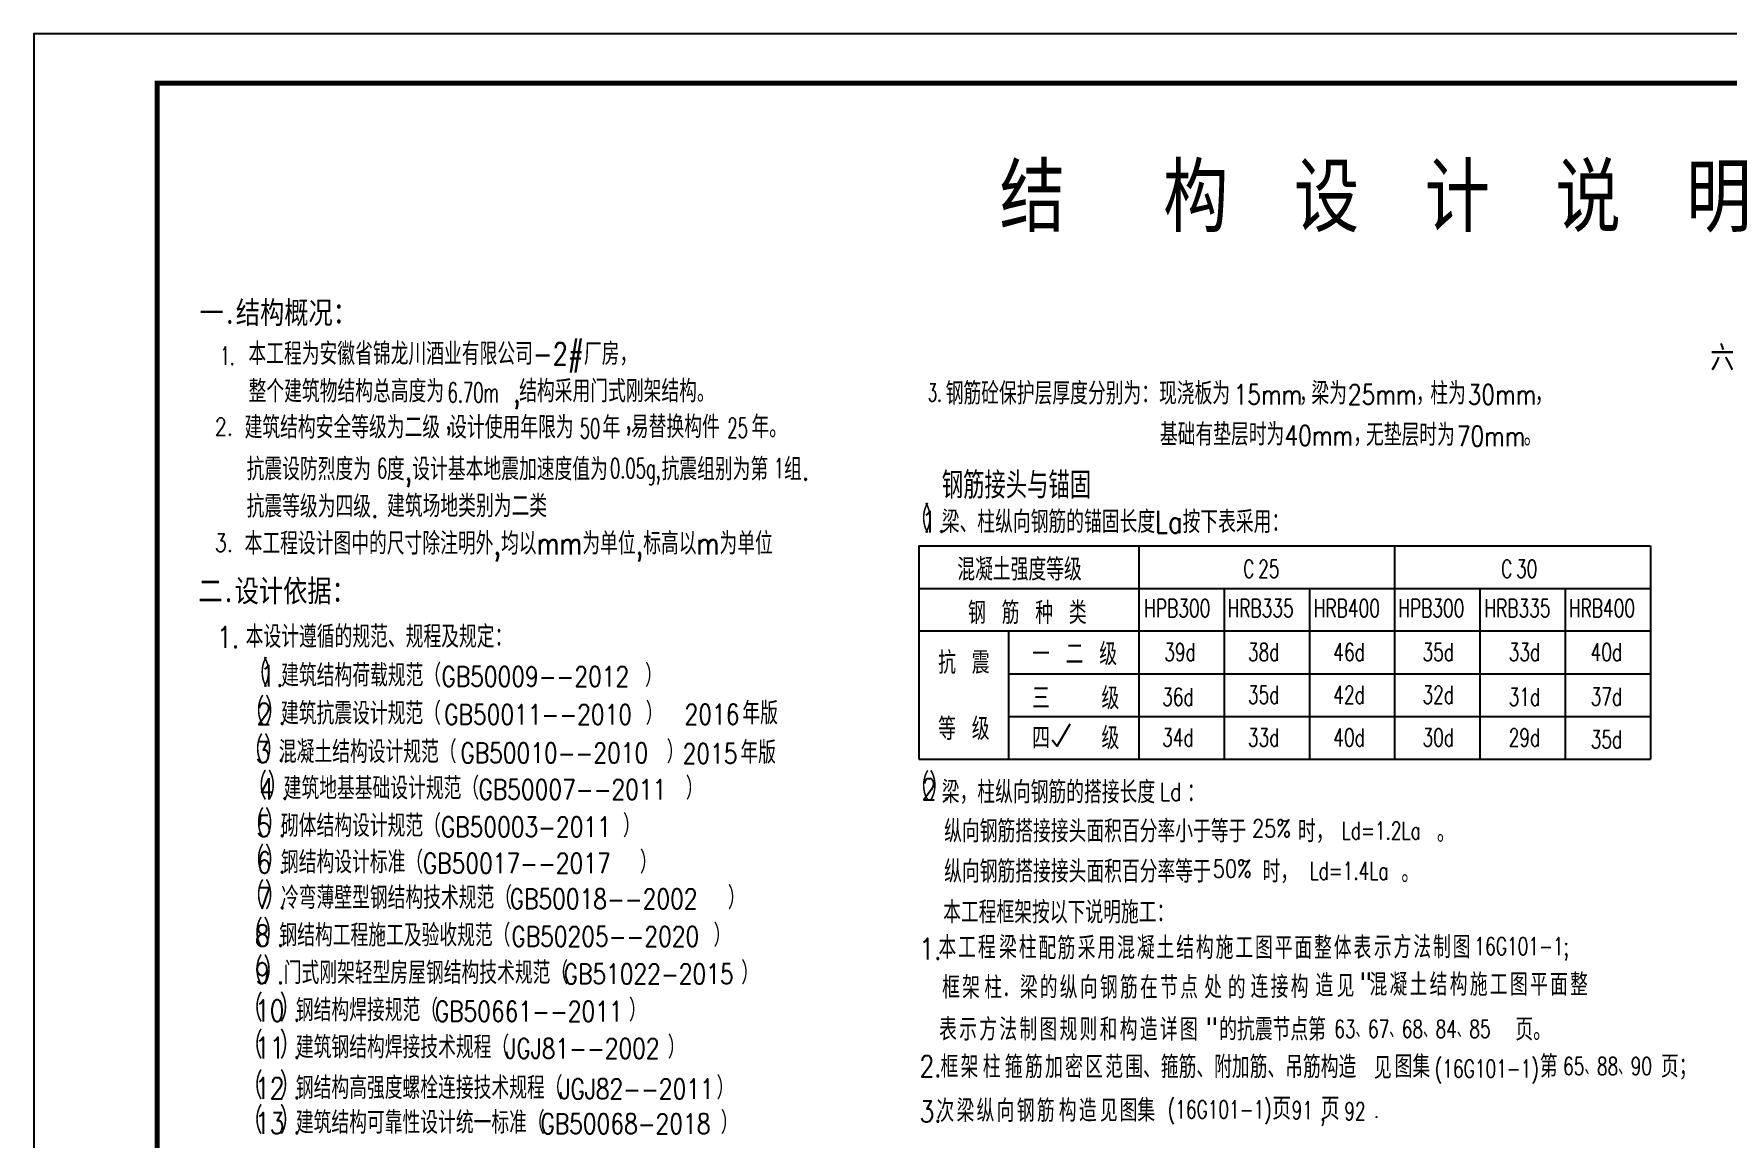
# Model space of a CAD drawing. Extents: x 31695611 to 39053694, y -59225 to 904195.
# Drawn here: x 38979394 to 39013666, y 881861 to 904195 of the extents above; entities that cross this region are included whole.
import ezdxf

# ---------------------------------------------------------------- set-up
doc = ezdxf.new("R2010")
doc.units = 0
doc.header["$LTSCALE"] = 1000
doc.header["$MEASUREMENT"] = 0
doc.layers.get('0').update_dxf_attribs({"linetype": 'CONTINUOUS'})
doc.layers.add('PUB_TITLE', color=4, linetype='CONTINUOUS')
doc.styles.add('_HZTXT', font='txt.shx', dxfattribs={"width": 0.8, "bigfont": 'hztxt.shx'})
doc.styles.add('_SIMPLEX', font='SIMPLEX', dxfattribs={"width": 0.8})
doc.styles.add('_TXT', font='SIMPLEX.shx', dxfattribs={"width": 0.6})
doc.styles.add('ASC', font='txt_____.ttf', dxfattribs={"width": 0.75})
doc.styles.add('DIM_FONT', font='SIMPLEX.shx', dxfattribs={"width": 0.8})
doc.styles.add('HZ1', font='txt.shx', dxfattribs={"width": 0.85, "bigfont": 'HZTXT.SHX'})
doc.styles.add('TXT', font='romans.shx', dxfattribs={"width": 0.7, "height": 250, "bigfont": 'hztxt.shx'})
doc.styles.add('中文', font='', dxfattribs={"width": 0.8, "height": 1000})
doc.styles.get('中文').set_extended_font_data('SimSun')

msp = doc.modelspace()

# ---------------------------------------------------------------- linework, layer by layer
for p, q in [((38997319.3, 893833.1, 0), (38997319.3, 889513.1, 0)), ((38997319.3, 893833.1, 0), (39012136.9, 893833.1, 0)), ((39001768.9, 893833.1, 0), (39001768.9, 889513.1, 0)), ((39006952.9, 893833.1, 0), (39006952.9, 889513.1, 0)), ((39012136.9, 893833.1, 0), (39012136.9, 889513.1, 0)), ((38997319.3, 892969.1, 0), (39012136.9, 892969.1, 0)), ((39003496.9, 892969.1, 0), (39003496.9, 889513.1, 0)), ((39005224.9, 892969.1, 0), (39005224.9, 889513.1, 0)), ((39008680.9, 892969.1, 0), (39008680.9, 889513.1, 0)), ((39010408.9, 892969.1, 0), (39010408.9, 889513.1, 0)), ((39012136.9, 892105.1, 0), (38997319.3, 892105.1, 0)), ((38999133.7, 892105.1, 0), (38999133.7, 889513.1, 0)), ((38999133.7, 891241.1, 0), (39012136.9, 891241.1, 0)), ((38999133.7, 890377.1, 0), (39012136.9, 890377.1, 0)), ((39000120.2, 889776.5, 0), (39000382.1, 890229.5, 0)), ((39000014.9, 889903.9, 0), (39000120.2, 889776.5, 0)), ((38997319.3, 889513.1, 0), (39012136.9, 889513.1, 0))]:
    msp.add_line(p, q)
at = {"const_width": 22.5, "elevation": 0}
msp.add_lwpolyline([(39006574.4, 882267.5, 1), (39006596.9, 882267.5, 1)], format="xyb", close=True, dxfattribs=at)
at = {"layer": 'PUB_TITLE'}
msp.add_lwpolyline([(38979394.5, 862195.5), (39053694.5, 862195.5), (39053694.5, 904195.5), (38979394.5, 904195.5)], close=True, dxfattribs=at)
at = {"layer": 'PUB_TITLE', "const_width": 100}
msp.add_lwpolyline([(38981894.5, 863195.5), (39052694.5, 863195.5), (39052694.5, 903195.5), (38981894.5, 903195.5)], close=True, dxfattribs=at)

# ---------------------------------------------------------------- texts
for s, height, style, width, p in [('结   构  设  计  说  明', 1215, '中文', 0.8, (38998953, 900316.3)), ('一.结构概况：', 450, '中文', 0.8, (38982748.3, 898329.8)), ('本工程为安徽省锦龙川酒业有限公司-2#厂房，', 450, '_HZTXT', 0.8, (38983740.6, 897492.7, 0)), ('六.钢结构部分', 450, '中文', 0.8, (39013342.9, 897424.7, 0)), ('1.', 373.56, '_SIMPLEX', 0.6, (38983170.8, 897492.7, 0)), ('整个建筑物结构总高度为    ,', 450, '_HZTXT', 0.8, (38983743, 896732.9, 0)), ('结构采用门式刚架结构。', 450, '_HZTXT', 0.8, (38989222.9, 896736.7, 0)), ('6.70m', 405, '_SIMPLEX', 0.6, (38987772.7, 896732.9, 0)), ('3.', 360, '_SIMPLEX', 0.6, (38997501.4, 896753)), ('钢筋砼保护层厚度分别为：现浇板为    ，', 450, '_HZTXT', 0.8, (38997860.5, 896691.5)), ('15mm ', 405, '_TXT', 0.8, (39003690.4, 896691.5)), ('梁为    ，', 450, '_HZTXT', 0.8, (39005267.2, 896691.5)), ('25mm ', 405, '_TXT', 0.8, (39006005.7, 896691.5)), ('柱为    ，', 450, '_HZTXT', 0.8, (39007675.4, 896691.5)), ('30mm ', 405, '_TXT', 0.8, (39008430.6, 896691.5)), ('2.               ', 360, '_TXT', 0.8, (38983057.7, 896061.6, 0)), ('建筑结构安全等级为二级', 450, '_HZTXT', 0.8, (38983662.1, 896003.3, 0)), (',', 432, '_SIMPLEX', 0.6, (38987739.5, 896199.1, 0)), ('设计使用年限为', 450, '_HZTXT', 0.8, (38987806, 896003.3, 0)), ('50', 405, '_SIMPLEX', 0.6, (38990450.2, 896003.3, 0)), ('年', 450, '_HZTXT', 0.8, (38990911.6, 896003.3, 0)), (',', 432, '_SIMPLEX', 0.6, (38991382, 896199.1, 0)), ('易替换构件  年。', 450, '_HZTXT', 0.8, (38991485.2, 896015.6, 0)), ('25', 405, '_SIMPLEX', 0.6, (38993438.7, 896015.6, 0)), ('基础有垫层时为    ，', 450, '_HZTXT', 0.8, (39002197.8, 895860.7)), ('40mm ', 405, '_TXT', 0.8, (39004720.5, 895860.7)), ('无垫层时为    。', 450, '_HZTXT', 0.8, (39006371.4, 895851.3)), ('70mm', 405, '_TXT', 0.8, (39008209.7, 895851.3)), ('抗震设防烈度为 度,设计基本地震加速度值为   抗震组别为第 组.', 450, '_HZTXT', 0.8, (38983703.3, 895157.4, 0)), ('6', 405, '_SIMPLEX', 0.6, (38986344.3, 895198.7, 0)), ('0.05g,', 405, '_SIMPLEX', 0.6, (38991062, 895198.7, 0)), ('1', 405, '_SIMPLEX', 0.6, (38994377.2, 895198.7, 0)), ('钢筋接头与锚固', 540, '_HZTXT', 0.8, (38997781.7, 894787, 0)), ('抗震等级为四级.', 450, '_HZTXT', 0.8, (38983703.3, 894401.1, 0)), ('建筑场地类别为二类', 450, '_HZTXT', 0.8, (38986547.9, 894411.2, 0)), ('（', 540, '_HZTXT', 0.8, (38997098.4, 894101.9, 0)), ('）', 540, '_HZTXT', 0.8, (38997425, 894101.9, 0)), ('1', 432, '_TXT', 0.8, (38997375.9, 894101.9, 0)), ('梁、柱纵向钢筋的锚固长度La按下表采用：', 450, '_HZTXT', 0.8, (38997781.7, 894090.1, 0)), ('本工程设计图中的尺寸除注明外,均以mm为单位,标高以m为单位', 450, '_HZTXT', 0.8, (38983662.1, 893653.9, 0)), ('3.               ', 360, '_TXT', 0.8, (38983057.7, 893712.3, 0)), ('.', 432, '_TXT', 0.8, (38997699.1, 894101.9, 0)), ('混凝土强度等级', 450, '_HZTXT', 0.8, (38998096.2, 893127.3, 0)), ('C', 360, 'TXT', 0.7, (39003886.8, 893185.1, 0)), ('25', 360, 'TXT', 0.7, (39004189.2, 893185.1, 0)), ('C', 360, 'TXT', 0.7, (39009108.2, 893185.1, 0)), ('30', 360, 'TXT', 0.7, (39009410.6, 893185.1, 0)), ('二.设计依据：', 450, '中文', 0.8, (38982724, 892696.2)), ('钢 筋 种 类', 450, '_HZTXT', 0.8, (38998312.9, 892249.1, 0)), ('HPB300', 360, 'TXT', 0.7, (39001880.3, 892388.7, 0)), ('HRB335', 360, 'TXT', 0.7, (39003569.7, 892388.7, 0)), ('HRB400', 360, 'TXT', 0.7, (39005314.3, 892388.7, 0)), ('HPB300', 360, 'TXT', 0.7, (39007025.7, 892388.7, 0)), ('HRB335', 360, 'TXT', 0.7, (39008770.3, 892388.7, 0)), ('HRB400', 360, 'TXT', 0.7, (39010481.7, 892388.7, 0)), ('1.', 432, '_TXT', 0.8, (38983106.8, 891766.8)), ('本设计遵循的规范、规程及规定：', 450, '_HZTXT', 0.8, (38983684.5, 891766.8)), ('一 二 级', 450, '_HZTXT', 0.8, (38999609.6, 891413.8, 0)), ('39d', 360, 'TXT', 0.7, (39002287.3, 891500.3, 0)), ('38d', 360, 'TXT', 0.7, (39003981.4, 891500.3, 0)), ('46d', 360, 'TXT', 0.7, (39005712.2, 891500.3, 0)), ('35d', 360, 'TXT', 0.7, (39007516.7, 891500.3, 0)), ('33d', 360, 'TXT', 0.7, (39009262.8, 891500.3, 0)), ('40d', 360, 'TXT', 0.7, (39010923.2, 891500.3, 0)), ('（', 540, '_HZTXT', 0.8, (38983703.7, 890982.8)), ('）', 540, '_HZTXT', 0.8, (38984030.3, 890982.8)), ('1', 432, '_TXT', 0.8, (38983981.2, 890982.8)), ('建筑结构荷载规范（', 450, '_HZTXT', 0.8, (38984403.3, 890982.8)), ('）', 450, '_HZTXT', 0.8, (38991770.8, 890982.8)), ('抗 震', 450, '_HZTXT', 0.8, (38997708.1, 891241.1, 0)), ('GB50009--2012', 405, '_TXT', 0.8, (38987646.8, 890982.8)), ('（', 540, '_HZTXT', 0.8, (38983630.3, 890214.1)), ('）', 540, '_HZTXT', 0.8, (38984072.1, 890214.1)), ('.', 432, '_TXT', 0.8, (38984304.4, 890982.8)), ('建筑抗震设计规范（', 450, '_HZTXT', 0.8, (38984399.1, 890214.1)), ('）', 450, '_HZTXT', 0.8, (38991783.7, 890214.1)), ('三   级', 450, '_HZTXT', 0.8, (38999609.6, 890521, 0)), ('36d', 360, 'TXT', 0.7, (39002244.1, 890593.1, 0)), ('35d', 360, 'TXT', 0.7, (39003981.4, 890636.3, 0)), ('42d', 360, 'TXT', 0.7, (39005712.2, 890636.3, 0)), ('32d', 360, 'TXT', 0.7, (39007516.7, 890636.3, 0)), ('31d', 360, 'TXT', 0.7, (39009262.8, 890593.1, 0)), ('37d', 360, 'TXT', 0.7, (39010923.2, 890598.8, 0)), ('2', 432, '_TXT', 0.8, (38983907.8, 890214.1)), ('GB50011--2010', 405, '_TXT', 0.8, (38987703.9, 890214.1)), ('2016', 405, '_TXT', 0.8, (38992572.9, 890217.9)), ('年版', 450, '_HZTXT', 0.8, (38993743.1, 890217.9)), ('等 级', 450, '_HZTXT', 0.8, (38997708.1, 889901.9, 0)), ('（', 540, '_HZTXT', 0.8, (38983611, 889435.4)), ('）', 540, '_HZTXT', 0.8, (38984052.8, 889435.4)), ('.', 432, '_TXT', 0.8, (38984346.2, 890214.1)), ('四   级', 450, '_HZTXT', 0.8, (38999609.6, 889714.6, 0)), ('34d', 360, 'TXT', 0.7, (39002244.1, 889772.3, 0)), ('33d', 360, 'TXT', 0.7, (39003981.4, 889771.6, 0)), ('40d', 360, 'TXT', 0.7, (39005712.2, 889771.6, 0)), ('30d', 360, 'TXT', 0.7, (39007516.7, 889771.6, 0)), ('29d', 360, 'TXT', 0.7, (39009262.8, 889772.3, 0)), ('35d', 360, 'TXT', 0.7, (39010923.2, 889734, 0)), ('3', 432, '_TXT', 0.8, (38983888.5, 889435.4)), ('混凝土结构设计规范（', 450, '_HZTXT', 0.8, (38984356, 889435.4)), ('GB50010--2010', 405, '_TXT', 0.8, (38988031.6, 889435.4)), ('）', 450, '_HZTXT', 0.8, (38992208.5, 889435.4)), ('2015', 405, '_TXT', 0.8, (38992533.1, 889423)), ('年版', 450, '_HZTXT', 0.8, (38993703.3, 889423)), ('.', 432, '_TXT', 0.8, (38984326.9, 889468)), ('（', 540, '_HZTXT', 0.8, (38983684.6, 888698.2)), ('4', 432, '_TXT', 0.8, (38983962.1, 888698.2)), ('）', 540, '_HZTXT', 0.8, (38984126.4, 888698.2)), ('建筑地基基础设计规范（', 450, '_HZTXT', 0.8, (38984453.5, 888698.2)), ('GB50007--2011', 405, '_TXT', 0.8, (38988397.7, 888698.2)), ('）', 450, '_HZTXT', 0.8, (38992596.1, 888698.2)), ('（', 540, '_HZTXT', 0.8, (38997098.4, 888688, 0)), ('2', 432, '_TXT', 0.8, (38997375.9, 888688, 0)), ('）', 540, '_HZTXT', 0.8, (38997525.7, 888688, 0)), ('梁，柱纵向钢筋的搭接长度  ：', 450, '_HZTXT', 0.8, (38997781.7, 888618.3, 0)), ('Ld', 360, 'DIM_FONT', 0.8, (39002195.9, 888672.7, 0)), ('.', 432, '_TXT', 0.8, (38984400.5, 888698.2)), ('.', 432, '_TXT', 0.8, (38997799.8, 888688, 0)), ('（', 540, '_HZTXT', 0.8, (38983630.3, 887938.6)), ('5', 432, '_TXT', 0.8, (38983907.8, 887938.6)), ('）', 540, '_HZTXT', 0.8, (38984072.1, 887938.6)), ('砌体结构设计规范（', 450, '_HZTXT', 0.8, (38984399.1, 887938.6)), ('GB50003-2011', 405, '_TXT', 0.8, (38987636.2, 887938.6)), ('）', 450, '_HZTXT', 0.8, (38991324.5, 887938.6)), ('纵向钢筋搭接接头面积百分率小于等于   时，      。', 450, '_HZTXT', 0.8, (38997829.5, 887827, 0)), ('.', 432, '_TXT', 0.8, (38984346.2, 887938.6)), ('25%', 360, 'DIM_FONT', 0.8, (39004063.4, 887931.2, 0)), ('Ld=1.2La', 360, 'DIM_FONT', 0.7, (39005881.3, 887887.6, 0)), ('（', 540, '_HZTXT', 0.8, (38983630.3, 887201.9)), ('）', 540, '_HZTXT', 0.8, (38984072.1, 887201.9)), ('钢结构设计标准（', 450, '_HZTXT', 0.8, (38984399.1, 887201.9)), ('）', 450, '_HZTXT', 0.8, (38991666.4, 887201.9)), ('6', 432, '_TXT', 0.8, (38983907.8, 887201.9)), ('GB50017--2017', 405, '_TXT', 0.8, (38987271.9, 887201.9)), ('纵向钢筋搭接接头面积百分率等于   时，      。', 450, '_HZTXT', 0.8, (38997829.5, 887012.9, 0)), ('50%', 360, 'DIM_FONT', 0.8, (39003268.3, 887117.1, 0)), ('Ld=1.4La ', 360, 'DIM_FONT', 0.7, (39005231.4, 887073.5, 0)), ('（', 540, '_HZTXT', 0.8, (38983630.3, 886481.3)), ('）', 540, '_HZTXT', 0.8, (38984072.1, 886481.3)), ('.', 432, '_TXT', 0.8, (38984346.2, 887201.9)), ('冷弯薄壁型钢结构技术规范（', 450, '_HZTXT', 0.8, (38984399.1, 886481.3)), ('）', 450, '_HZTXT', 0.8, (38993448.7, 886481.3)), ('7', 432, '_TXT', 0.8, (38983907.8, 886481.3)), ('GB50018--2002', 405, '_TXT', 0.8, (38989029.5, 886481.3)), ('本工程框架按以下说明施工：', 450, '_HZTXT', 0.8, (38997809, 886187.1, 0)), ('（', 540, '_HZTXT', 0.8, (38983598.4, 885721.3)), ('）', 540, '_HZTXT', 0.8, (38984040.2, 885721.3)), ('.', 432, '_TXT', 0.8, (38984346.2, 886481.3)), ('8', 432, '_TXT', 0.8, (38983875.9, 885721.3)), ('钢结构工程施工及验收规范（', 450, '_HZTXT', 0.8, (38984367.3, 885721.3)), ('GB50205--2020', 405, '_TXT', 0.8, (38989064.1, 885721.3)), ('）', 450, '_HZTXT', 0.8, (38993159.3, 885721.3)), ('本', 450, '_HZTXT', 0.8, (38997715.1, 885476.1, 0)), ('程', 450, '_HZTXT', 0.8, (38998513.1, 885476.1, 0)), ('梁', 450, '_HZTXT', 0.8, (38998941.4, 885476.6, 0)), ('柱', 450, '_HZTXT', 0.8, (38999340.4, 885476.6, 0)), ('配', 450, '_HZTXT', 0.8, (38999739.6, 885461.9, 0)), ('筋', 450, '_HZTXT', 0.8, (39000125.6, 885461.9, 0)), ('采', 450, '_HZTXT', 0.8, (39000534.6, 885468.4, 0)), ('用', 450, '_HZTXT', 0.8, (39000933.5, 885468.4, 0)), ('混', 450, '_HZTXT', 0.8, (39001332.5, 885468.4, 0)), ('凝', 450, '_HZTXT', 0.8, (39001731.5, 885468.4, 0)), ('土', 450, '_HZTXT', 0.8, (39002130.5, 885468.4, 0)), ('结', 450, '_HZTXT', 0.8, (39002529.5, 885468.4, 0)), ('构', 450, '_HZTXT', 0.8, (39002928.5, 885468.4, 0)), ('施', 450, '_HZTXT', 0.8, (39003327.5, 885468.4, 0)), ('图', 450, '_HZTXT', 0.8, (39004125.5, 885468.4, 0)), ('平', 450, '_HZTXT', 0.8, (39004524.4, 885468.4, 0)), ('面', 450, '_HZTXT', 0.8, (39004923.4, 885468.4, 0)), ('整', 450, '_HZTXT', 0.8, (39005322.4, 885468.4, 0)), ('体', 450, '_HZTXT', 0.8, (39005721.4, 885468.4, 0)), ('表', 450, '_HZTXT', 0.8, (39006120.4, 885468.4, 0)), ('示', 450, '_HZTXT', 0.8, (39006532.4, 885481.4, 0)), ('方', 450, '_HZTXT', 0.8, (39006931.4, 885481.4, 0)), ('法', 450, '_HZTXT', 0.8, (39007330.4, 885481.4, 0)), ('制', 450, '_HZTXT', 0.8, (39007729.4, 885481.4, 0)), ('图', 450, '_HZTXT', 0.8, (39008128.4, 885481.4, 0)), ('.', 432, '_TXT', 0.8, (38984314.3, 885721.3)), ('1.', 432, '_TXT', 0.8, (38997332.1, 885458.4, 0)), ('工', 450, '_HZTXT', 0.8, (38998114.1, 885476.1, 0)), ('工', 450, '_HZTXT', 0.8, (39003726.5, 885468.4, 0)), ('16G101-1;', 360, 'DIM_FONT', 0.7, (39008568.7, 885545.5, 0)), ('（', 540, '_HZTXT', 0.8, (38983598.4, 884962.5)), ('9', 432, '_TXT', 0.8, (38983875.9, 884962.5)), ('）', 540, '_HZTXT', 0.8, (38984040.2, 884962.5)), ('门式刚架轻型房屋钢结构技术规范（', 450, '_HZTXT', 0.8, (38984455.5, 884962.1)), ('GB51022-2015', 405, '_TXT', 0.8, (38990122.6, 884962.1)), ('）', 450, '_HZTXT', 0.8, (38993719.6, 884962.1)), ('.', 432, '_TXT', 0.8, (38984314.3, 884962.5)), ('框', 450, '_HZTXT', 0.8, (38997787.8, 884665.6, 0)), ('架', 450, '_HZTXT', 0.8, (38998194.2, 884665.6, 0)), ('柱．梁', 450, '_HZTXT', 0.8, (38998643.3, 884665.6, 0)), ('的', 450, '_HZTXT', 0.8, (38999765.3, 884665.6, 0)), ('纵', 450, '_HZTXT', 0.8, (39000171.7, 884665.6, 0)), ('向', 450, '_HZTXT', 0.8, (39000578.1, 884665.6, 0)), ('钢', 450, '_HZTXT', 0.8, (39000984.5, 884665.6, 0)), ('筋', 450, '_HZTXT', 0.8, (39001390.9, 884665.6, 0)), ('在', 450, '_HZTXT', 0.8, (39001797.3, 884665.6, 0)), ('节', 450, '_HZTXT', 0.8, (39002203.8, 884665.6, 0)), ('点', 450, '_HZTXT', 0.8, (39002610.2, 884665.6, 0)), ('处', 450, '_HZTXT', 0.8, (39003096.6, 884665.6, 0)), ('的', 450, '_HZTXT', 0.8, (39003573.3, 884660.4, 0)), ('连', 450, '_HZTXT', 0.8, (39004035.4, 884678.4, 0)), ('接', 450, '_HZTXT', 0.8, (39004441.8, 884678.4, 0)), ('构', 450, '_HZTXT', 0.8, (39004848.2, 884678.4, 0)), ('造', 450, '_HZTXT', 0.8, (39005350.7, 884707, 0)), ('见', 450, '_HZTXT', 0.8, (39005778.8, 884695.6, 0)), ('"', 450, '_HZTXT', 0.8, (39006247.2, 884744.1, 0)), ('混', 450, '_HZTXT', 0.8, (39006442.7, 884723.7, 0)), ('凝', 450, '_HZTXT', 0.8, (39006849.1, 884723.7, 0)), ('土', 450, '_HZTXT', 0.8, (39007255.5, 884723.7, 0)), ('结', 450, '_HZTXT', 0.8, (39007661.9, 884723.7, 0)), ('构', 450, '_HZTXT', 0.8, (39008068.3, 884723.7, 0)), ('施', 450, '_HZTXT', 0.8, (39008474.7, 884723.7, 0)), ('工', 450, '_HZTXT', 0.8, (39008881.1, 884723.7, 0)), ('图', 450, '_HZTXT', 0.8, (39009287.5, 884723.7, 0)), ('平', 450, '_HZTXT', 0.8, (39009693.9, 884723.7, 0)), ('面', 450, '_HZTXT', 0.8, (39010100.3, 884723.7, 0)), ('整', 450, '_HZTXT', 0.8, (39010506.7, 884723.7, 0)), ('（', 540, '_HZTXT', 0.8, (38983598.4, 884205.7)), ('10', 432, '_TXT', 0.8, (38983875.9, 884205.7)), ('）', 540, '_HZTXT', 0.8, (38984373.9, 884205.7)), ('钢结构焊接规范（', 450, '_HZTXT', 0.8, (38984700.9, 884205.7)), ('GB50661--2011', 405, '_TXT', 0.8, (38987513.1, 884205.7)), ('）', 450, '_HZTXT', 0.8, (38991445, 884205.7)), ('.', 432, '_TXT', 0.8, (38984647.9, 884205.7)), ('表', 450, '_HZTXT', 0.8, (38997727.6, 883816.1, 0)), ('示', 450, '_HZTXT', 0.8, (38998134, 883816.1, 0)), ('方', 450, '_HZTXT', 0.8, (38998540.4, 883816.1, 0)), ('法', 450, '_HZTXT', 0.8, (38998946.8, 883816.1, 0)), ('制', 450, '_HZTXT', 0.8, (38999353.2, 883816.1, 0)), ('图', 450, '_HZTXT', 0.8, (38999759.6, 883816.1, 0)), ('规', 450, '_HZTXT', 0.8, (39000166, 883816.1, 0)), ('则', 450, '_HZTXT', 0.8, (39000572.4, 883816.1, 0)), ('和', 450, '_HZTXT', 0.8, (39000978.8, 883816.1, 0)), ('构', 450, '_HZTXT', 0.8, (39001385.2, 883816.1, 0)), ('造', 450, '_HZTXT', 0.8, (39001791.6, 883816.1, 0)), ('详', 450, '_HZTXT', 0.8, (39002198, 883816.1, 0)), ('图', 450, '_HZTXT', 0.8, (39002604.4, 883816.1, 0)), ('"', 450, '_HZTXT', 0.8, (39003125.8, 883836.3, 0)), ('的抗震节点第           页。', 450, '_HZTXT', 0.8, (39003400.6, 883816.1, 0)), ('63、67、68、84、85', 360, '_HZTXT', 0.7, (39005728.8, 883871.8, 0)), ('（', 540, '_HZTXT', 0.8, (38983598.4, 883455.6)), ('11', 432, '_TXT', 0.8, (38983875.9, 883455.6)), ('）', 540, '_HZTXT', 0.8, (38984373.9, 883455.6)), ('建筑钢结构焊接技术规程（', 450, '_HZTXT', 0.8, (38984700.9, 883455.6)), ('）', 450, '_HZTXT', 0.8, (38992231.4, 883455.6)), ('JGJ81--2002', 405, '_TXT', 0.8, (38988943, 883455.6)), ('框', 450, '_HZTXT', 0.8, (38997756.1, 883061.2, 0)), ('架', 450, '_HZTXT', 0.8, (38998162.5, 883061.2, 0)), ('柱', 450, '_HZTXT', 0.8, (38998611.6, 883061.2, 0)), ('箍', 450, '_HZTXT', 0.8, (38999058.9, 883055.6, 0)), ('筋', 450, '_HZTXT', 0.8, (38999465.3, 883055.6, 0)), ('加', 450, '_HZTXT', 0.8, (38999871.7, 883055.6, 0)), ('密', 450, '_HZTXT', 0.8, (39000278.1, 883055.6, 0)), ('区', 450, '_HZTXT', 0.8, (39000684.6, 883055.6, 0)), ('范', 450, '_HZTXT', 0.8, (39001091, 883055.6, 0)), ('围、箍筋、附加筋、吊筋构造', 450, '_HZTXT', 0.8, (39001497.4, 883055.6, 0)), ('图集', 450, '_HZTXT', 0.8, (39006953, 883062.7, 0)), ('第      页；', 450, '_HZTXT', 0.8, (39009893, 883067.1, 0)), ('（', 540, '_HZTXT', 0.8, (38983598.4, 882634.1)), ('）', 540, '_HZTXT', 0.8, (38984373.9, 882634.1)), ('.', 432, '_TXT', 0.8, (38984647.9, 883455.6)), ('2.', 432, '_TXT', 0.8, (38997332.1, 883079.9, 0)), ('见', 450, '_HZTXT', 0.8, (39006532.8, 883040, 0)), ('(16G101-1)', 360, 'DIM_FONT', 0.7, (39007767, 883067.1, 0)), ('65、88、90', 360, '_HZTXT', 0.7, (39010364.4, 883119.6, 0)), ('12', 432, '_TXT', 0.8, (38983875.9, 882634.1)), ('钢结构高强度螺栓连接技术规程（', 450, '_HZTXT', 0.8, (38984700.9, 882634.1)), ('JGJ82--2011', 405, '_TXT', 0.8, (38990039.3, 882634.1)), ('）', 450, '_HZTXT', 0.8, (38993220.4, 882634.1)), ('（', 540, '_HZTXT', 0.8, (38983598.4, 881931.1)), ('）', 540, '_HZTXT', 0.8, (38984373.9, 881931.1)), ('.', 432, '_TXT', 0.8, (38984647.9, 882634.1)), ('3.', 432, '_TXT', 0.8, (38997332.1, 882165.4, 0)), ('次', 450, '_HZTXT', 0.8, (38997674.3, 882169.3, 0)), ('梁', 450, '_HZTXT', 0.8, (38998080.7, 882169.3, 0)), ('纵', 450, '_HZTXT', 0.8, (38998487.1, 882169.3, 0)), ('向', 450, '_HZTXT', 0.8, (38998893.5, 882169.3, 0)), ('钢', 450, '_HZTXT', 0.8, (38999299.9, 882169.3, 0)), ('筋', 450, '_HZTXT', 0.8, (38999706.3, 882169.3, 0)), ('构', 450, '_HZTXT', 0.8, (39000151, 882173.8, 0)), ('造', 450, '_HZTXT', 0.8, (39000557.4, 882173.8, 0)), ('见', 450, '_HZTXT', 0.8, (39000984.4, 882173.9, 0)), ('图集', 450, '_HZTXT', 0.8, (39001381.8, 882176.3, 0)), ('(16G101-1)', 360, 'DIM_FONT', 0.7, (39002357.4, 882242.1, 0)), ('页', 450, 'HZ1', 0.85, (39004474.3, 882213.9, 0)), ('91', 360, 'DIM_FONT', 0.7, (39004866.3, 882226.6, 0)), ('页', 450, 'HZ1', 0.85, (39005456.5, 882213.9, 0)), ('92', 360, 'DIM_FONT', 0.7, (39005933.4, 882205, 0)), ('13', 432, '_TXT', 0.8, (38983875.9, 881931.1)), ('建筑结构可靠性设计统一标准（', 450, '_HZTXT', 0.8, (38984700.9, 881931.1)), ('GB50068-2018', 405, '_TXT', 0.8, (38989652.6, 881931.1)), ('）', 450, '_HZTXT', 0.8, (38993303.7, 881931.1)), (',', 360, 'ASC', 0.75, (39005439.9, 882198.1, 0)), ('.', 432, '_TXT', 0.8, (38984647.9, 881931.1))]:
    msp.add_text(s, height=height, dxfattribs=dict(style=style, width=width)).set_placement(p)

doc.saveas('drawing.dxf')
